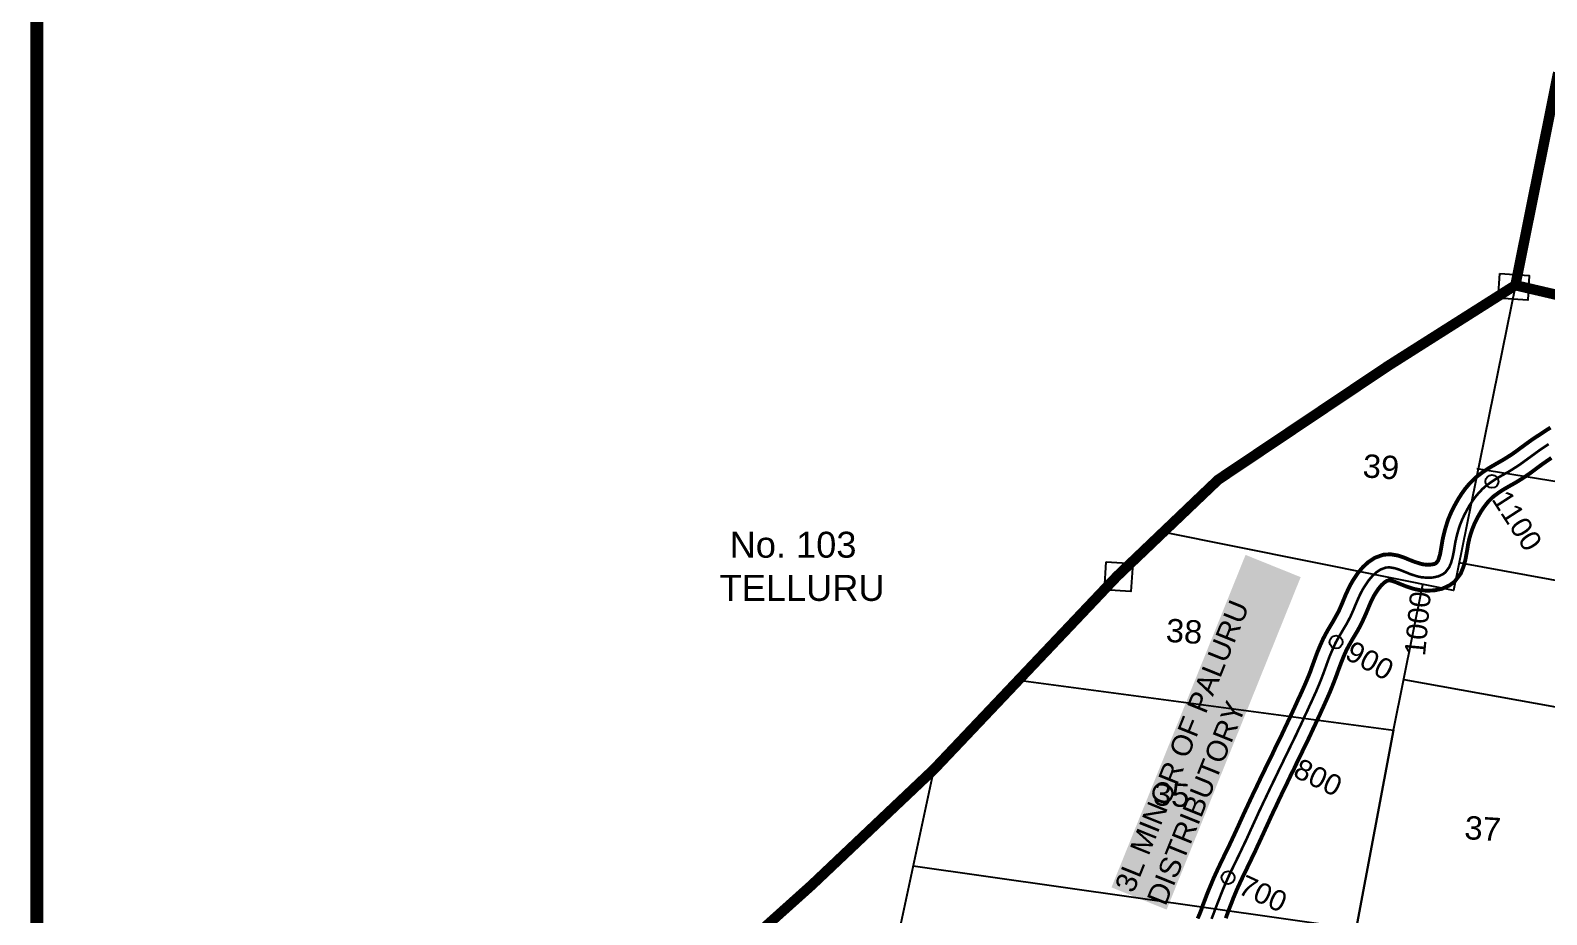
# Model space of a CAD drawing. Header units: inches. Extents: x 201618 to 222325, y 1599056 to 1612709.
# Drawn here: x 202104 to 203274, y 1605003 to 1605685 of the extents above; entities that cross this region are included whole.
import ezdxf
from ezdxf.enums import TextEntityAlignment as Align

# ---------------------------------------------------------------- set-up
doc = ezdxf.new("R2010")
doc.units = ezdxf.units.IN
doc.header["$LTSCALE"] = 15
doc.header["$MEASUREMENT"] = 0
doc.header["$PDMODE"] = 32
doc.header["$PDSIZE"] = 10
doc.linetypes.add('ACAD_ISO02W100', pattern=[15, 12, -3])
doc.linetypes.add('HIDDEN2', pattern=[0.1875, 0.125, -0.0625])
for name, color, linetype in [('CANAL1', 7, 'Continuous'), ('CHANAGE', 1, 'Continuous'), ('PLOTS', 7, 'Continuous'), ('PLOTS NO', 7, 'Continuous'), ('STREAMS', 4, 'Continuous'), ('STRUCTURE', 5, 'Continuous'), ('TEXT', 1, 'Continuous'), ('text2', 7, 'Continuous'), ('VILLAGE BOUNDARY STONES', 1, 'Continuous'), ('VILLAGE BOUNDAY', 5, 'Continuous')]:
    doc.layers.add(name, color=color, linetype=linetype)
doc.styles.get("Standard").update_dxf_attribs({"font": 'arial.ttf'})

msp = doc.modelspace()

# ---------------------------------------------------------------- linework, layer by layer
at = {"layer": 'CANAL1', "color": 200, "linetype": 'ByBlock', "ltscale": 40, "const_width": 3}
for points in [[(203004.8, 1604999.9), (203006.3, 1605003.3), (203007.8, 1605007.1), (203008.6, 1605009.6), (203010.7, 1605015.1), (203012.2, 1605019.1), (203013.8, 1605023), (203015.4, 1605026.8), (203017, 1605030.7), (203018.2, 1605033.3), (203020.5, 1605038.3), (203022.3, 1605042.1), (203024.1, 1605045.8), (203025.9, 1605049.6), (203027.7, 1605053.2), (203029.1, 1605056.1), (203031.2, 1605060.6), (203032.9, 1605064.2), (203034.6, 1605067.9), (203036.3, 1605071.6), (203038, 1605075.4), (203039.5, 1605078.7), (203041.4, 1605082.8), (203043.2, 1605086.6), (203044.9, 1605090.3), (203046.7, 1605094.1), (203048.4, 1605097.8), (203050.2, 1605101.4), (203052, 1605105.2), (203053.8, 1605109), (203055.6, 1605112.7), (203057.4, 1605116.4), (203059.2, 1605120.1), (203061.1, 1605124), (203062.8, 1605127.4), (203064.5, 1605131.1), (203066.3, 1605134.8), (203068.1, 1605138.5), (203069.9, 1605142.1), (203071.9, 1605146.4), (203073.4, 1605149.5), (203075.1, 1605153.2), (203076.9, 1605156.9), (203078.6, 1605160.6), (203080.3, 1605164.3), (203082.4, 1605169), (203083.7, 1605171.7), (203085.4, 1605175.4), (203087, 1605179), (203088.6, 1605182.7), (203090.1, 1605186.3), (203092.1, 1605191.3), (203092.9, 1605193.7), (203094.3, 1605197.5), (203095.7, 1605201.4), (203097.2, 1605205.4), (203098.9, 1605209.5), (203101.5, 1605215.4), (203102.7, 1605217.7), (203104.8, 1605221.6), (203107, 1605225.3), (203109.1, 1605228.8), (203111, 1605232.2), (203112.9, 1605235.6), (203113.7, 1605237.1), (203115.9, 1605242.1), (203117.4, 1605245.7), (203119, 1605249.6), (203120.9, 1605253.7), (203123, 1605257.9), (203124.7, 1605260.8), (203128.6, 1605266.7), (203132.3, 1605271), (203136.4, 1605274.8), (203141.5, 1605278.2), (203148.2, 1605280.6), (203153.7, 1605280.9), (203159.2, 1605280), (203164.1, 1605278.4), (203168.3, 1605276.6), (203172.2, 1605275.1), (203176.8, 1605273.6), (203179, 1605273.1), (203182.2, 1605272.8), (203185.1, 1605273), (203187.3, 1605273.4), (203188.8, 1605274.1), (203190.3, 1605276), (203191, 1605277.9), (203191.9, 1605281), (203192.6, 1605284.9), (203193.3, 1605289.2), (203193.9, 1605292.6), (203195.3, 1605298.5), (203196.6, 1605303), (203198, 1605307.4), (203199.7, 1605311.6), (203201.6, 1605315.7), (203203.3, 1605318.9), (203206, 1605323.7), (203208.5, 1605327.6), (203211.3, 1605331.5), (203214.4, 1605335.2), (203217.8, 1605338.6), (203220.3, 1605340.9), (203225.4, 1605344.7), (203229.3, 1605347.3), (203233.1, 1605349.5), (203236.7, 1605351.6), (203240.2, 1605353.6), (203242.5, 1605355), (203246.6, 1605357.6), (203249.8, 1605359.8), (203253, 1605362.2), (203256.3, 1605364.6), (203259.7, 1605367.1), (203262.5, 1605369.1), (203266.7, 1605371.9), (203270.2, 1605374.2), (203273.7, 1605376.5), (203277.1, 1605378.7)], [(203026.5, 1605000.1), (203027.4, 1605002.6), (203029.4, 1605008), (203030.9, 1605011.8), (203032.3, 1605015.5), (203033.8, 1605019.1), (203035.3, 1605022.7), (203036.4, 1605025.1), (203038.6, 1605029.8), (203040.3, 1605033.5), (203042.1, 1605037.1), (203043.9, 1605040.8), (203045.7, 1605044.5), (203047.1, 1605047.5), (203049.3, 1605052), (203051, 1605055.8), (203052.8, 1605059.6), (203054.5, 1605063.3), (203056.2, 1605067), (203057.7, 1605070.3), (203059.6, 1605074.4), (203061.3, 1605078.2), (203063, 1605081.8), (203064.8, 1605085.5), (203066.5, 1605089.2), (203068.2, 1605092.8), (203070, 1605096.6), (203071.8, 1605100.3), (203073.6, 1605103.9), (203075.3, 1605107.6), (203077.1, 1605111.3), (203079.1, 1605115.2), (203080.7, 1605118.7), (203082.5, 1605122.4), (203084.3, 1605126.1), (203086.1, 1605129.8), (203087.9, 1605133.5), (203090, 1605137.8), (203091.5, 1605140.9), (203093.2, 1605144.7), (203095, 1605148.4), (203096.7, 1605152.2), (203098.5, 1605155.9), (203100.6, 1605160.6), (203101.9, 1605163.4), (203103.6, 1605167.2), (203105.3, 1605171), (203107, 1605174.9), (203108.6, 1605178.8), (203110.7, 1605184.2), (203111.7, 1605186.8), (203113.1, 1605190.7), (203114.5, 1605194.5), (203115.9, 1605198.2), (203117.3, 1605201.7), (203119.5, 1605206.7), (203120.4, 1605208.4), (203122.2, 1605211.7), (203124.2, 1605215.2), (203126.3, 1605218.7), (203128.5, 1605222.4), (203130.6, 1605226.3), (203131.7, 1605228.5), (203134.3, 1605234.2), (203135.9, 1605238), (203137.4, 1605241.6), (203138.9, 1605245.1), (203140.6, 1605248.4), (203141.6, 1605250.2), (203144.6, 1605254.6), (203146.7, 1605257.1), (203148.9, 1605259.1), (203150.5, 1605260.2), (203152.1, 1605260.8), (203152.6, 1605260.8), (203154.4, 1605260.5), (203157.2, 1605259.6), (203160.8, 1605258.1), (203165.3, 1605256.3), (203171.6, 1605254.2), (203176, 1605253.3), (203181.8, 1605252.8), (203187.7, 1605253.1), (203193.7, 1605254.4), (203199.1, 1605256.9), (203203, 1605259.7), (203207.8, 1605266), (203210, 1605271.5), (203211.4, 1605276.6), (203212.3, 1605281.4), (203213.1, 1605285.9), (203213.5, 1605288.6), (203214.6, 1605293.6), (203215.6, 1605297), (203216.8, 1605300.4), (203218.1, 1605303.7), (203219.6, 1605306.9), (203220.9, 1605309.4), (203223.1, 1605313.3), (203225, 1605316.3), (203227.1, 1605319.1), (203229.3, 1605321.8), (203231.7, 1605324.2), (203233.1, 1605325.5), (203236.9, 1605328.3), (203239.8, 1605330.3), (203243.1, 1605332.2), (203246.6, 1605334.2), (203250.3, 1605336.3), (203253.1, 1605338), (203257.8, 1605341), (203261.4, 1605343.5), (203264.8, 1605346), (203268.1, 1605348.5), (203271.3, 1605350.8), (203274, 1605352.7), (203277.8, 1605355.3)]]:
    msp.add_lwpolyline(points, dxfattribs=at)
at = {"layer": 'CANAL1', "color": 1, "linetype": 'HIDDEN2', "ltscale": 15, "const_width": 2}
msp.add_lwpolyline([(203015.5, 1604999.6), (203017.1, 1605003.6), (203018, 1605006.1), (203020.1, 1605011.6), (203021.6, 1605015.4), (203023.1, 1605019.2), (203024.6, 1605023), (203026.2, 1605026.7), (203027.3, 1605029.2), (203029.5, 1605034.1), (203031.3, 1605037.8), (203033.1, 1605041.5), (203034.9, 1605045.2), (203036.7, 1605048.9), (203038.1, 1605051.8), (203040.2, 1605056.3), (203042, 1605060), (203043.7, 1605063.7), (203045.4, 1605067.5), (203047.1, 1605071.2), (203048.6, 1605074.5), (203050.5, 1605078.6), (203052.2, 1605082.4), (203054, 1605086.1), (203055.7, 1605089.8), (203057.5, 1605093.5), (203059.2, 1605097.1), (203061, 1605100.9), (203062.8, 1605104.6), (203064.6, 1605108.3), (203066.4, 1605112), (203068.1, 1605115.7), (203070.1, 1605119.6), (203071.7, 1605123.1), (203073.5, 1605126.7), (203075.3, 1605130.4), (203077.1, 1605134.1), (203078.9, 1605137.8), (203081, 1605142.1), (203082.4, 1605145.2), (203084.2, 1605148.9), (203085.9, 1605152.6), (203087.6, 1605156.4), (203089.4, 1605160.1), (203091.5, 1605164.8), (203092.8, 1605167.5), (203094.5, 1605171.3), (203096.2, 1605175), (203097.8, 1605178.8), (203099.4, 1605182.6), (203101.4, 1605187.8), (203102.3, 1605190.2), (203103.7, 1605194.1), (203105.1, 1605198), (203106.5, 1605201.8), (203108.1, 1605205.6), (203110.5, 1605211), (203111.5, 1605213.1), (203113.5, 1605216.7), (203115.6, 1605220.2), (203117.7, 1605223.8), (203119.8, 1605227.3), (203121.7, 1605230.9), (203122.7, 1605232.8), (203125.1, 1605238.2), (203126.6, 1605241.9), (203128.2, 1605245.6), (203129.9, 1605249.4), (203131.8, 1605253.1), (203133.2, 1605255.5), (203136.6, 1605260.6), (203139.5, 1605264), (203142.7, 1605267), (203146, 1605269.2), (203150.2, 1605270.7), (203153.1, 1605270.8), (203156.8, 1605270.2), (203160.6, 1605269), (203164.6, 1605267.4), (203168.7, 1605265.7), (203174.2, 1605263.9), (203177.5, 1605263.2), (203182, 1605262.8), (203186.4, 1605263), (203190.5, 1605263.9), (203194, 1605265.5), (203195.9, 1605266.9), (203199, 1605271), (203200.5, 1605274.7), (203201.6, 1605278.8), (203202.5, 1605283.1), (203203.2, 1605287.6), (203203.7, 1605290.6), (203205, 1605296), (203206.1, 1605300), (203207.4, 1605303.9), (203208.9, 1605307.6), (203210.6, 1605311.3), (203212.1, 1605314.1), (203214.5, 1605318.5), (203216.8, 1605322), (203219.2, 1605325.3), (203221.9, 1605328.5), (203224.7, 1605331.4), (203226.7, 1605333.2), (203231.1, 1605336.5), (203234.6, 1605338.8), (203238.1, 1605340.9), (203241.7, 1605342.9), (203245.3, 1605344.9), (203247.8, 1605346.5), (203252.2, 1605349.3), (203255.6, 1605351.7), (203258.9, 1605354.1), (203262.2, 1605356.5), (203265.5, 1605358.9), (203268.2, 1605360.9), (203272.2, 1605363.6), (203275.7, 1605365.9)], dxfattribs=at)
at = {"layer": 'CHANAGE'}
for p in [(203231.9, 1605337.1), (203111.6, 1605213.2), (203028.3, 1605031.4)]:
    msp.add_point(p, dxfattribs=at)
at = {"layer": 'PLOTS'}
for points in [[(203250, 1605488.5), (203202.2, 1605252.9), (202978.2, 1605297.9)], [(203220.2, 1605347.2), (203494.7, 1605302.5), (203601.9, 1605275.9), (203709.4, 1605239.5), (203773.1, 1605309.7)], [(203206.3, 1605274.6), (203603.8, 1605201.9), (203669.5, 1605189.9), (203709.4, 1605239.5)], [(202866.5, 1605183.8), (203156, 1605145.2), (203178.6, 1605257.7)], [(203163.9, 1605184.4), (203325.3, 1605155.2), (203329.7, 1605172.5), (203591.2, 1605128.8)], [(203156, 1605145.2), (203127.1, 1604992), (203156, 1605145.2)], [(202801.3, 1605115), (202766.4, 1604953.1), (202721.8, 1604779.4), (202539.2, 1604810.9), (202536.4, 1604832.3), (202547.7, 1604882.9)], [(202785.2, 1605040.4), (203127.1, 1604992)]]:
    msp.add_lwpolyline(points, dxfattribs=at)
at = {"layer": 'STREAMS'}
for points in [[(203593.6, 1605390.7), (203587.4, 1605379), (203590.9, 1605356.3), (203583.9, 1605327.9), (203580.2, 1605314.3), (203583.2, 1605285), (203581.8, 1605262.6), (203582.7, 1605249.9), (203582.2, 1605223.3), (203593.3, 1605186.6), (203564.8, 1605116.3), (203563.4, 1605088.9), (203554.1, 1605070.9), (203546.5, 1605038.3), (203534.3, 1605014.7), (203532.4, 1604998.2), (203528.4, 1604977), (203523.1, 1604962.2), (203522.5, 1604916.4), (203527.2, 1604887.3), (203555.4, 1604848.3), (203563.6, 1604822.2), (203572.5, 1604801.2), (203578.5, 1604786.4), (203580.8, 1604770.9), (203582.9, 1604759.6), (203601.5, 1604709.1), (203609, 1604675.7), (203618.4, 1604653.2), (203620.3, 1604641.4), (203641, 1604609.4), (203647, 1604571.5), (203647.3, 1604558.4), (203646.5, 1604538.7), (203629.8, 1604512.9), (203617.5, 1604496), (203607.1, 1604472), (203608.7, 1604450), (203604.7, 1604439.9), (203585.5, 1604409.7), (203578.4, 1604382), (203572, 1604371.4), (203550.6, 1604352.5), (203541.4, 1604338.8), (203534.4, 1604319.4), (203523.4, 1604303.1), (203516.9, 1604292.2), (203514.2, 1604278.1), (203474.3, 1604247.1), (203462.8, 1604225.6), (203436.7, 1604172.4), (203408.3, 1604132.2), (203400.7, 1604115.8), (203399.3, 1604076.8), (203388.9, 1604050.9), (203378.2, 1603995.4), (203364.1, 1603976.3), (203359.8, 1603964.8), (203352.5, 1603938.5), (203335.7, 1603908.6), (203323.7, 1603894.8), (203304.2, 1603846.4), (203292.7, 1603832.7), (203282.2, 1603785.6), (203277.8, 1603775.8), (203260.8, 1603746.3), (203257.3, 1603717.6), (203257.9, 1603705.2), (203249.3, 1603677), (203245.8, 1603667.2), (203246.1, 1603644.9), (203236.3, 1603610.4), (203230.8, 1603585.4), (203231.3, 1603573.2), (203230.7, 1603545.6), (203220.1, 1603531.3), (203213.7, 1603503.6), (203203.8, 1603482.2), (203192.6, 1603464.3), (203166, 1603417.6), (203156.8, 1603411.5), (203140.2, 1603387.8), (203121, 1603360.4), (203111.2, 1603352), (203094.7, 1603334.1), (203058.4, 1603289.5), (203039.4, 1603256.6), (203028.9, 1603227.2), (203013.1, 1603209.4), (202973.6, 1603173.8), (202951.6, 1603152), (202920.1, 1603134), (202907.5, 1603122.8), (202894.7, 1603118.3), (202886.1, 1603114.6), (202823.2, 1603077.5), (202780.7, 1603073.8), (202760.7, 1603079.3), (202740.2, 1603089.9), (202730.4, 1603091.9), (202678, 1603087.2)], [(203067.8, 1603336.8), (203087.6, 1603355.1), (203124.8, 1603383.7), (203141.1, 1603404.3), (203144, 1603410.8), (203164.9, 1603439.9), (203169.4, 1603449.7), (203174.7, 1603475.6), (203181.5, 1603512.3), (203197.2, 1603553.9), (203201.3, 1603575.1), (203205.7, 1603596.6), (203221.3, 1603630.5), (203223.9, 1603646.6), (203221.4, 1603673.5), (203227.6, 1603715.3), (203230.2, 1603748.7), (203237.1, 1603767), (203264, 1603806.6), (203272, 1603829.3), (203287.4, 1603848.6), (203297.7, 1603881.2), (203304.4, 1603894.4), (203320.8, 1603920.6), (203326.9, 1603937.7), (203338.6, 1603972.4), (203347.7, 1603986.5), (203348.8, 1604015.2), (203348.8, 1604024.9), (203353.2, 1604039.9), (203359.2, 1604076.1), (203376.6, 1604103.3), (203380.9, 1604129.6), (203406.2, 1604164.5), (203411.9, 1604190.7), (203429.8, 1604217.2), (203439.3, 1604232.2), (203449.5, 1604261), (203462, 1604284.2), (203467.8, 1604312.5), (203488.5, 1604334.5), (203495.7, 1604352), (203499.6, 1604361.5), (203511.1, 1604368.8), (203521, 1604374.4), (203530, 1604381), (203536.3, 1604390.6), (203536.3, 1604403), (203532.5, 1604413.7), (203541.4, 1604429.9), (203546.5, 1604429.2), (203556.5, 1604437.4), (203561, 1604447.1), (203577.5, 1604458.7), (203582.4, 1604470.9), (203580.2, 1604475), (203572.7, 1604491.7), (203580.1, 1604509), (203592.5, 1604524.1), (203613.7, 1604549.7), (203612.7, 1604569.9), (203602, 1604616.3), (203579.1, 1604664.8), (203569.8, 1604676.5), (203549.3, 1604732.4), (203538.6, 1604762.5), (203536.3, 1604793.2), (203514.5, 1604822.4), (203496.5, 1604853.5), (203494.4, 1604915), (203493.4, 1604948.1), (203500.6, 1604977.6), (203502.1, 1605020.6), (203518.4, 1605049.2), (203523.1, 1605075), (203525.6, 1605098.7), (203537.3, 1605122), (203541.2, 1605140.8), (203542.5, 1605173.8), (203546.5, 1605194.3), (203541.5, 1605220.2), (203542.5, 1605243), (203550.9, 1605302.5), (203551, 1605319.5), (203555.8, 1605334.8), (203553.8, 1605367.8), (203554.5, 1605381), (203557.7, 1605401.3)]]:
    msp.add_spline(points, degree=3, dxfattribs=at)
at = {"layer": 'text2', "color": 5, "const_width": 10}
msp.add_lwpolyline([(202109, 1611768.4), (210966.4, 1611768.4), (210966.4, 1599134.1), (202109, 1599134.1)], close=True, dxfattribs=at)
at = {"layer": 'VILLAGE BOUNDARY STONES'}
for points in [[(203237.9, 1605497.5), (203260.7, 1605496), (203259.5, 1605477.1), (203236.7, 1605478.6)], [(202934.2, 1605275), (202954.7, 1605273.7), (202953.3, 1605252.2), (202932.8, 1605253.5)]]:
    msp.add_lwpolyline(points, close=True, dxfattribs=at)
at = {"layer": 'VILLAGE BOUNDAY', "linetype": 'ACAD_ISO02W100', "ltscale": 0.2, "const_width": 8}
for points in [[(203507.8, 1605428.4), (203250, 1605488.5), (203283, 1605652.5)], [(203250, 1605488.5), (203151.5, 1605426.1), (203020.6, 1605338.4), (202942.4, 1605263.8), (202801.3, 1605115), (202706.8, 1605025.5), (202361.3, 1604715.8), (202293.4, 1604620.7), (202239.4, 1604560.7), (202125.6, 1604396.3), (202130.9, 1604389), (202115.1, 1604100.5), (202116, 1604032.4), (202201.2, 1603914.4), (202437, 1603699.6)]]:
    msp.add_lwpolyline(points, dxfattribs=at)

# ---------------------------------------------------------------- texts
at = {"layer": 'CHANAGE'}
for s, rotation, p in [('1100', 302.8519, (203237.9, 1605327.8)), ('900', 331.2524, (203121.3, 1605207.9)), ('800', 334.0288, (203081, 1605117)), ('700', 335.3718, (203038.3, 1605026.9))]:
    msp.add_text(s, height=16, rotation=rotation, dxfattribs=at).set_placement(p, align=Align.MIDDLE_LEFT)
msp.add_text('1000', height=16, rotation=84.6817, dxfattribs=at).set_placement((203176.9, 1605252.2), align=Align.MIDDLE_RIGHT)
at = {"layer": 'PLOTS NO'}
for s, p in [('39', (203131.8, 1605340.3)), ('38', (202979.9, 1605213.4)), ('35', (202970.1, 1605087.4)), ('37', (203210.3, 1605061.2))]:
    msp.add_text(s, height=18, rotation=356.3896, dxfattribs=at).set_placement(p)
at = {"layer": 'STRUCTURE', "color": 5, "insert": (202940.4, 1605024.8), "char_height": 16, "width": 273.397, "attachment_point": 1, "rotation": 68.0371, "bg_fill": 1, "box_fill_scale": 1.1, "bg_fill_color": 7, "bg_fill_true_color": 16777215, "bg_fill_transparency": 0}
msp.add_mtext('{\\C1;3L MINOR OF PALURU DISTRIBUTORY}', dxfattribs=at)
at = {"layer": 'TEXT', "insert": (202635.9, 1605298.3), "char_height": 20, "width": 130.083, "attachment_point": 1}
msp.add_mtext(' No. 103 TELLURU', dxfattribs=at)

doc.saveas('drawing.dxf')
